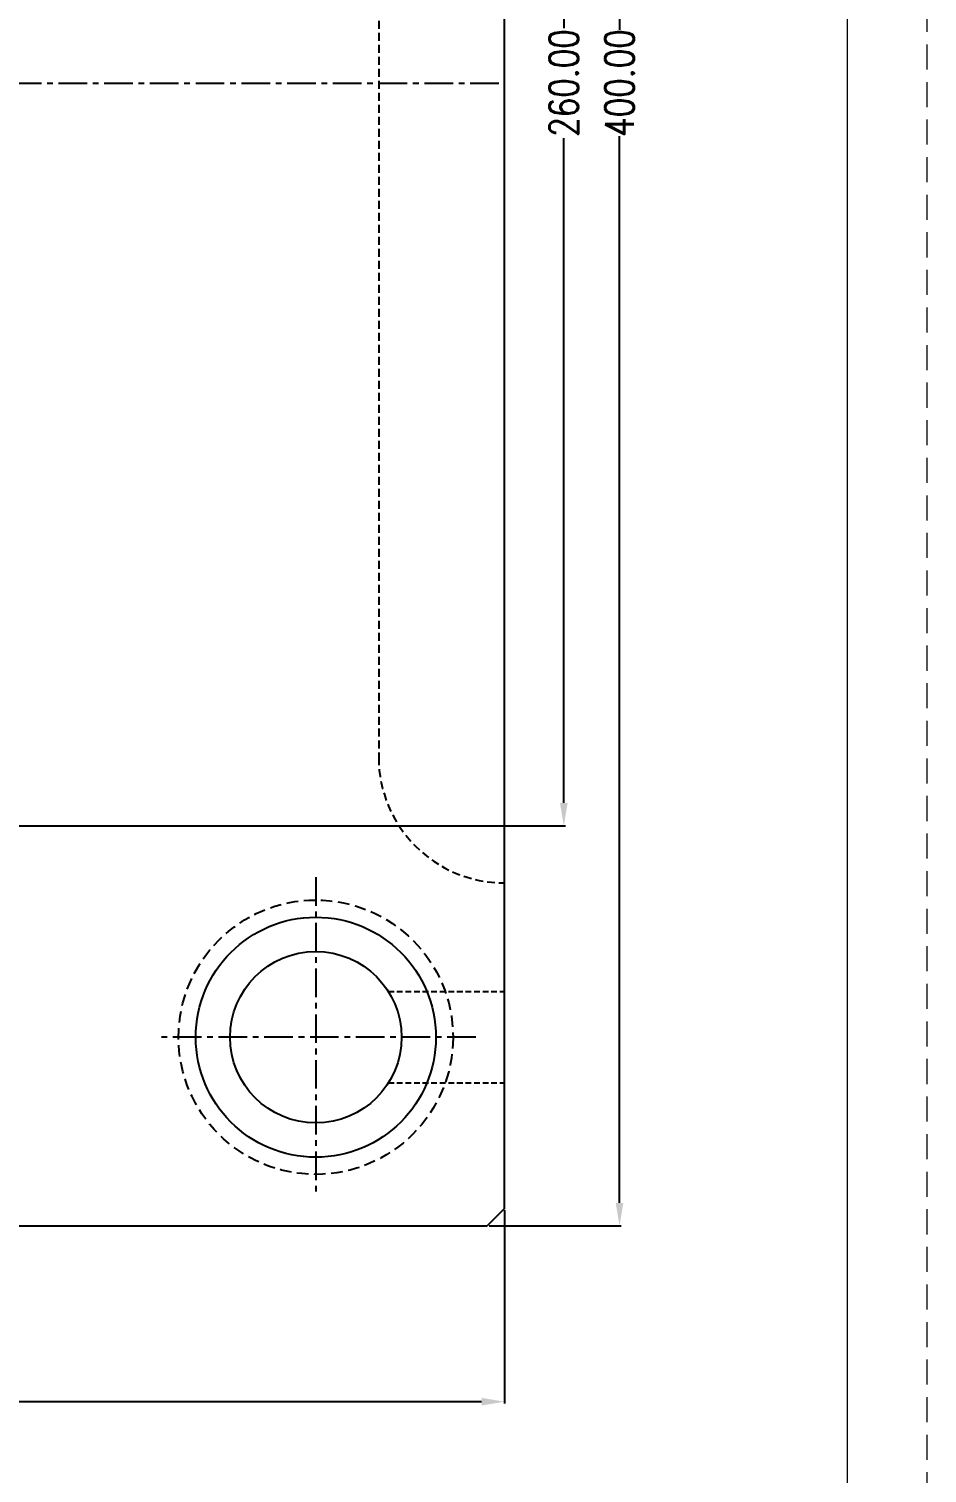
# Model space of a CAD drawing. Header units: millimetres. Extents: x 25970 to 27273, y -22508 to -21586.
# Drawn here: x 27115.8 to 27272.9, y -22089 to -21836.3 of the extents above; entities that cross this region are included whole.
import ezdxf

# ---------------------------------------------------------------- set-up
doc = ezdxf.new("R2010")
doc.units = ezdxf.units.MM
doc.header["$LTSCALE"] = 8
for name, pattern in [('CENTER', [2, 1.25, -0.25, 0.25, -0.25]), ('DASHED', [0.75, 0.5, -0.25]), ('HIDDEN', [0.375, 0.25, -0.125])]:
    doc.linetypes.add(name, pattern=pattern)
doc.layers.get('DEFPOINTS').update_dxf_attribs({"color": 6})
for name, color, linetype in [('cen', 1, 'CENTER'), ('CL', 1, 'Continuous'), ('hidden', 4, 'HIDDEN')]:
    doc.layers.add(name, color=color, linetype=linetype)
doc.layers.add('dim', color=3, linetype='Continuous', lineweight=15)
doc.layers.add('MBOM-ASSIS-LAYER', color=71, linetype='Continuous', lineweight=9)
doc.styles.get("Standard").update_dxf_attribs({"font": 'txt.shx', "width": 0.8, "bigfont": 'chineset.shx'})
doc.dimstyles.new('ISO-25', dxfattribs={"dimtxt": 5, "dimasz": 4, "dimexe": 0.3, "dimexo": 0.3, "dimtad": 0, "dimzin": 1, "dimdsep": 46, "dimtxsty": 'Standard', "dimcen": 0, "dimclrd": 3, "dimclre": 3, "dimclrt": 3, "dimazin": 0, "dimtfac": 1, "dimtofl": 0, "dimtmove": 0, "dimatfit": 0, "dimfxl": 0, "dimarcsym": 0})

# ---------------------------------------------------------------- blocks, each defined once
blk = doc.blocks.new('*D26513')
at = {"layer": 'DEFPOINTS', "color": 0}
for p in [(26848.98, -22042.73), (27198.98, -22042.73), (26848.98, -22076.52)]:
    blk.add_point(p, dxfattribs=at)
at = {"layer": 'dim', "color": 3, "lineweight": -2}
for p, q in [((26848.98, -22043.03), (26848.98, -22076.82)), ((27198.98, -22043.03), (27198.98, -22076.82)), ((26852.98, -22076.52), (27014.36, -22076.52)), ((27194.98, -22076.52), (27033.61, -22076.52))]:
    blk.add_line(p, q, dxfattribs=at)
at = {"layer": 'dim', "color": 3}
for points in [[(26852.98, -22075.86), (26852.98, -22077.19), (26848.98, -22076.52)], [(27194.98, -22077.19), (27194.98, -22075.86), (27198.98, -22076.52)]]:
    blk.add_solid(points, dxfattribs=at)
at = {"layer": 'dim', "color": 3, "insert": (27023.98, -22076.52), "char_height": 5, "attachment_point": 5}
blk.add_mtext('350.00', dxfattribs=at)
blk = doc.blocks.new('*D26515')
at = {"layer": 'DEFPOINTS', "color": 0}
for p in [(27093.98, -21715.73), (27093.98, -21975.73), (27209.36, -21975.73)]:
    blk.add_point(p, dxfattribs=at)
at = {"layer": 'dim', "color": 3, "lineweight": -2}
for p, q in [((27094.28, -21715.73), (27209.66, -21715.73)), ((27209.36, -21719.73), (27209.36, -21836.11)), ((27209.36, -21971.73), (27209.36, -21855.36)), ((27094.28, -21975.73), (27209.66, -21975.73))]:
    blk.add_line(p, q, dxfattribs=at)
at = {"layer": 'dim', "color": 3}
for points in [[(27210.03, -21719.73), (27208.69, -21719.73), (27209.36, -21715.73)], [(27208.69, -21971.73), (27210.03, -21971.73), (27209.36, -21975.73)]]:
    blk.add_solid(points, dxfattribs=at)
at = {"layer": 'dim', "color": 3, "insert": (27209.36, -21845.73), "char_height": 5, "attachment_point": 5, "rotation": 90}
blk.add_mtext('260.00', dxfattribs=at)
blk = doc.blocks.new('*D26516')
at = {"layer": 'DEFPOINTS', "color": 0}
for p in [(27195.98, -21645.73), (27219.11, -21645.73), (27195.98, -22045.73)]:
    blk.add_point(p, dxfattribs=at)
at = {"layer": 'dim', "color": 3, "lineweight": -2}
for p, q in [((27196.28, -21645.73), (27219.41, -21645.73)), ((27219.11, -21649.73), (27219.11, -21836.44)), ((27219.11, -22041.73), (27219.11, -21855.02)), ((27196.28, -22045.73), (27219.41, -22045.73))]:
    blk.add_line(p, q, dxfattribs=at)
at = {"layer": 'dim', "color": 3}
for points in [[(27219.78, -21649.73), (27218.44, -21649.73), (27219.11, -21645.73)], [(27218.44, -22041.73), (27219.78, -22041.73), (27219.11, -22045.73)]]:
    blk.add_solid(points, dxfattribs=at)
at = {"layer": 'dim', "color": 3, "insert": (27219.11, -21845.73), "char_height": 5, "attachment_point": 5, "rotation": 90}
blk.add_mtext('400.00', dxfattribs=at)
blk = doc.blocks.new('20100617.142056')
at = {"layer": 'MBOM-ASSIS-LAYER', "linetype": 'DASHED'}
blk.add_line((0, 0), (0, 841), dxfattribs=at)
at = {"layer": 'MBOM-ASSIS-LAYER'}
blk.add_line((-12.7, 12.7), (-12.7, 828.3), dxfattribs=at)

msp = doc.modelspace()

# ---------------------------------------------------------------- linework, layer by layer
for p, q in [((27198.984, -22042.733), (27198.984, -21648.733)), ((27198.984, -22042.733), (27195.984, -22045.733)), ((26851.984, -22045.733), (27195.984, -22045.733))]:
    msp.add_line(p, q)
at = {"color": 8, "linetype": 'HIDDEN', "ltscale": 0.7}
msp.add_line((27176.984, -21727.733), (27176.984, -21963.733), dxfattribs=at)
at = {"color": 8, "linetype": 'HIDDEN', "ltscale": 0.5}
for p, q in [((27178.673, -22004.733), (27198.984, -22004.733)), ((27178.673, -22020.733), (27198.984, -22020.733))]:
    msp.add_line(p, q, dxfattribs=at)
for radius in [21, 15]:
    msp.add_circle((27165.984, -22012.733), radius)
at = {"color": 8, "linetype": 'HIDDEN', "ltscale": 0.7}
msp.add_arc((27198.984, -21963.733), 22, 180, 270, dxfattribs=at)
at = {"layer": 'cen', "ltscale": 0.5}
for p, q in [((27165.984, -21984.733), (27165.984, -22040.733)), ((27193.984, -22012.733), (27137.984, -22012.733))]:
    msp.add_line(p, q, dxfattribs=at)
at = {"layer": 'CL', "color": 7, "linetype": 'CENTER', "ltscale": 0.5}
msp.add_line((26848.984, -21845.733), (27198.984, -21845.733), dxfattribs=at)
at = {"layer": 'dim'}
msp.add_line((27198.984, -21985.733), (27198.984, -21985.733), dxfattribs=at)
at = {"layer": 'hidden'}
msp.add_circle((27165.984, -22012.733), 24, dxfattribs=at)

# ---------------------------------------------------------------- block references
at = {"layer": 'MBOM-ASSIS-LAYER', "xscale": 1.09605007185252, "yscale": 1.09605007185252, "zscale": 1.09605007185252}
msp.add_blockref('20100617.142056', (27272.899, -22507.575), dxfattribs=at)

# ---------------------------------------------------------------- dimensions: what is measured, and where the dimension line sits
at = {"layer": 'dim'}
for base, p1, p2, angle, picture, middle in [((27219.11, -21645.733), (27195.984, -22045.733), (27195.984, -21645.733), 90, '*D26516', (27219.11, -21845.733)), ((27209.359, -21975.733), (27093.984, -21715.733), (27093.984, -21975.733), 90, '*D26515', (27209.359, -21845.733)), ((26848.984, -22076.525), (27198.984, -22042.733), (26848.984, -22042.733), 180, '*D26513', (27023.984, -22076.525))]:
    dim = msp.add_linear_dim(base=base, p1=p1, p2=p2, angle=angle, dimstyle='ISO-25', dxfattribs=at)
    dim.commit()
    dim.dimension.update_dxf_attribs({"geometry": picture, "text_midpoint": middle, "dimtype": 160})

doc.saveas('drawing.dxf')
